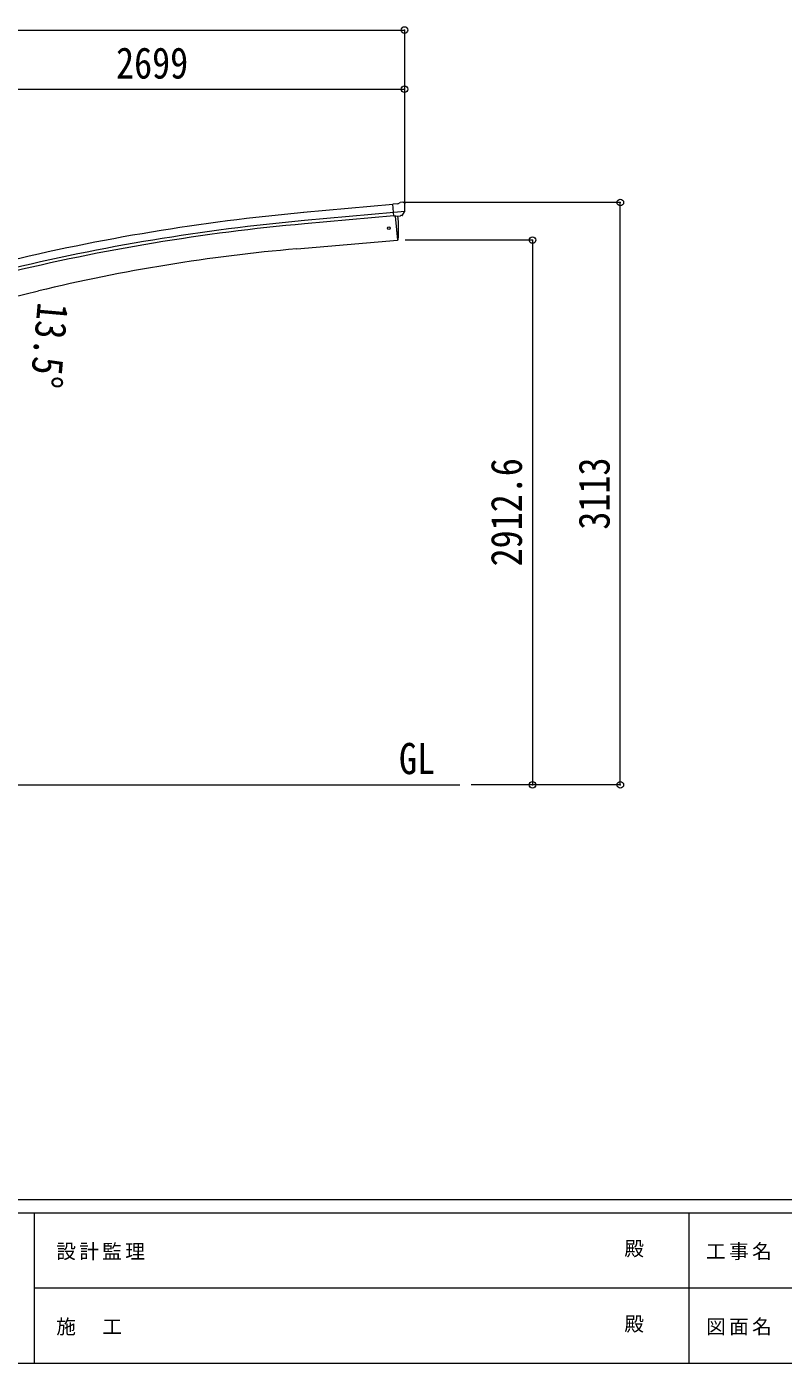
# Model space of a CAD drawing. Units: millimetres at full size. Extents: x -9783 to 9892, y -6828 to 6752.
# Drawn here: x -4009 to 35, y -6828 to 318 of the extents above; entities that cross this region are included whole.
import ezdxf
from ezdxf.enums import TextEntityAlignment as Align

# ---------------------------------------------------------------- set-up
doc = ezdxf.new("R2010")
doc.units = ezdxf.units.MM
doc.header["$LTSCALE"] = 35
doc.header["$PDMODE"] = 32
doc.header["$PDSIZE"] = 35
for name, color, linetype, lineweight in [('0-0_0', 7, 'Continuous', 9), ('0-1_本体', 4, 'Continuous', 9), ('0-2_部品', 7, 'Continuous', 9), ('0-A_寸法', 6, 'Continuous', 9), ('F-0_240', 7, 'Continuous', 9)]:
    doc.layers.add(name, color=color, linetype=linetype, lineweight=lineweight)
doc.styles.add('ＭＳ ゴシック', font='')
doc.styles.get('ＭＳ ゴシック').set_extended_font_data('MS Gothic')

msp = doc.modelspace()

# ---------------------------------------------------------------- linework, layer by layer
at = {"layer": '0-0_0', "color": 6}
for p, q in [((-835.64, -3735.16), (-835.64, -622.16)), ((-1304.65, -822.56), (-1304.65, -3735.16))]:
    msp.add_line(p, q, dxfattribs=at)
at = {"layer": '0-0_0'}
msp.add_line((-7699.99, -3735.16), (-1693.32, -3735.16), dxfattribs=at)
at = {"layer": '0-1_本体'}
for p, q in [((-2051.15, -632.76), (-2528.66, -675.96)), ((-2047.39, -675.76), (-2524.78, -718.95)), ((-2045.92, -692.53), (-2523.26, -735.72)), ((-2038.69, -694.92), (-2027.52, -822.52)), ((-2565.47, -869.59), (-2027.52, -822.52)), ((-4532.51, -1235.16), (-3946.84, -1094.56))]:
    msp.add_line(p, q, dxfattribs=at)
for centre, radius, start, end in [((-1532.54, -11685.97), 11054.98, 95.16866, 103.66973), ((-1532.54, -11685.97), 11011.82, 95.16974, 103.66973), ((-1532.54, -11685.97), 10994.98, 95.16974, 103.66973), ((-1742.48, -10276.37), 9442.71, 95.00001, 103.5)]:
    msp.add_arc(centre, radius, start, end, dxfattribs=at)
at = {"layer": '0-2_部品'}
for p, q in [((-2024.77, -628.31), (-2051.34, -630.64)), ((-2045.68, -695.3), (-2051.34, -630.64)), ((-2024.77, -628.31), (-2013.05, -621.55)), ((-1998.15, -619.96), (-2011.81, -621.16)), ((-1989.01, -625.71), (-1994.5, -621.11)), ((-1987.95, -627.76), (-1987.83, -629.1)), ((-1988.47, -670.6), (-2047.39, -675.76)), ((-2035.72, -694.43), (-2045.68, -695.3)), ((-2038.71, -694.69), (-2027.54, -822.29)), ((-2002.11, -691.49), (-2009.82, -692.16)), ((-1999.72, -690.09), (-1988.79, -671.15)), ((-2027.54, -822.29), (-2025.49, -822.04))]:
    msp.add_line(p, q, dxfattribs=at)
for points in [[(-2035.72, -694.43), (-2035.45, -694.5), (-2010.07, -692.28), (-2009.82, -692.16)], [(-1988.4, -669.97), (-1988.69, -670.96), (-1988.79, -671.15)]]:
    msp.add_lwpolyline(points, dxfattribs=at)
msp.add_circle((-2073.23, -759.04), 6.5, dxfattribs=at)
for centre, radius, start, end in [((-2011.55, -624.15), 3, 95, 120), ((-1997.71, -624.94), 5, 50.00648, 94.99352), ((-2189.46, -646.74), 202.4, 353.4085, 5), ((-2921.31, -766.48), 900, 356.63919, 4.64986), ((-2025.85, -819.06), 3, 277, 356.63919)]:
    msp.add_arc(centre, radius, start, end, dxfattribs=at)
for centre, major_axis, ratio, start_param, end_param in [((-1983.62, -623.71), (-15.35, 3.44), 0.101033, 5.9751426, 5.9753737), ((-1990.94, -628.01), (2.71, -1.31), 0.997474, 0.5366567, 1.3225652), ((-2002.38, -688.49), (1.62, -2.54), 0.997631, 5.8041905, 5.8929484), ((-2002.45, -688.38), (-3.5, 2.17), 0.650902, 2.1145521, 2.1873627), ((-2002.32, -688.58), (1.62, -2.54), 0.997631, 5.965759, 6.7621801)]:
    msp.add_ellipse(centre, major_axis=major_axis, ratio=ratio, start_param=start_param, end_param=end_param, dxfattribs=at)
at = {"layer": '0-A_寸法'}
for p, q in [((-7403.66, 300.46), (-1989.66, 300.46)), ((-1989.66, 300.46), (-1989.66, -628.39)), ((-4688.66, -16.16), (-1989.66, -16.16)), ((-1989.66, -16.16), (-1989.66, -237.17)), ((-835.64, -622.16), (-1988.64, -622.16)), ((-1304.65, -822.56), (-1985.96, -822.56)), ((-1304.65, -3735.16), (-1633.48, -3735.16)), ((-835.64, -3735.16), (-1304.65, -3735.16))]:
    msp.add_line(p, q, dxfattribs=at)
for p in [(-1989.66, 300.46), (-1989.66, -16.16), (-835.64, -622.16), (-1304.65, -822.56), (-1304.65, -3735.16), (-835.64, -3735.16)]:
    msp.add_point(p, dxfattribs=at)
at = {"layer": 'F-0_240', "color": 5}
for p, q in [((-9783.03, -5953.1), (9396.97, -5953.1)), ((-9783.03, -6023.1), (6285.75, -6023.1)), ((-3969.25, -6023.1), (-3969.25, -6828.1)), ((-469.25, -6023.1), (-469.25, -6828.1)), ((-3969.25, -6425.6), (3205.75, -6425.6)), ((-9783.03, -6828.1), (9396.97, -6828.1))]:
    msp.add_line(p, q, dxfattribs=at)

# ---------------------------------------------------------------- texts
at = {"layer": '0-0_0', "style": 'ＭＳ ゴシック', "width": 0.85}
msp.add_text('GL', height=166.8, dxfattribs=at).set_placement((-2019.27, -3728.23), align=Align.BOTTOM_LEFT)
at = {"layer": '0-A_寸法', "color": 7, "style": 'ＭＳ ゴシック', "width": 0.85}
msp.add_text('2699', height=166.8, dxfattribs=at).set_placement((-3531.66, -9.16), align=Align.BOTTOM_LEFT)
for s, rotation, p in [('13.5°', 264.997, (-3999.87, -1147.49)), ('2912.6', 90, (-1311.65, -2567.61)), ('3113', 90, (-842.64, -2371.16))]:
    msp.add_text(s, height=166.8, rotation=rotation, dxfattribs=at).set_placement(p, align=Align.BOTTOM_LEFT)
at = {"layer": 'F-0_240', "style": 'ＭＳ ゴシック'}
for p in [(-814.24, -6276.85), (-814.24, -6679.35)]:
    msp.add_text('殿', height=76.98, dxfattribs=at).set_placement(p, align=Align.BOTTOM_LEFT)
at = {"layer": 'F-0_240', "char_height": 76.98, "attachment_point": 7, "style": 'ＭＳ ゴシック'}
for s, insert in [('\\T1.17;設計監理', (-3851.04, -6276.85)), ('\\T1.17;工事名', (-376.96, -6276.85)), ('\\T1.17;施\u3000工', (-3851.04, -6679.35)), ('\\T1.17;図面名', (-376.96, -6679.35))]:
    msp.add_mtext(s, dxfattribs=dict(at, insert=insert))

doc.saveas('drawing.dxf')
